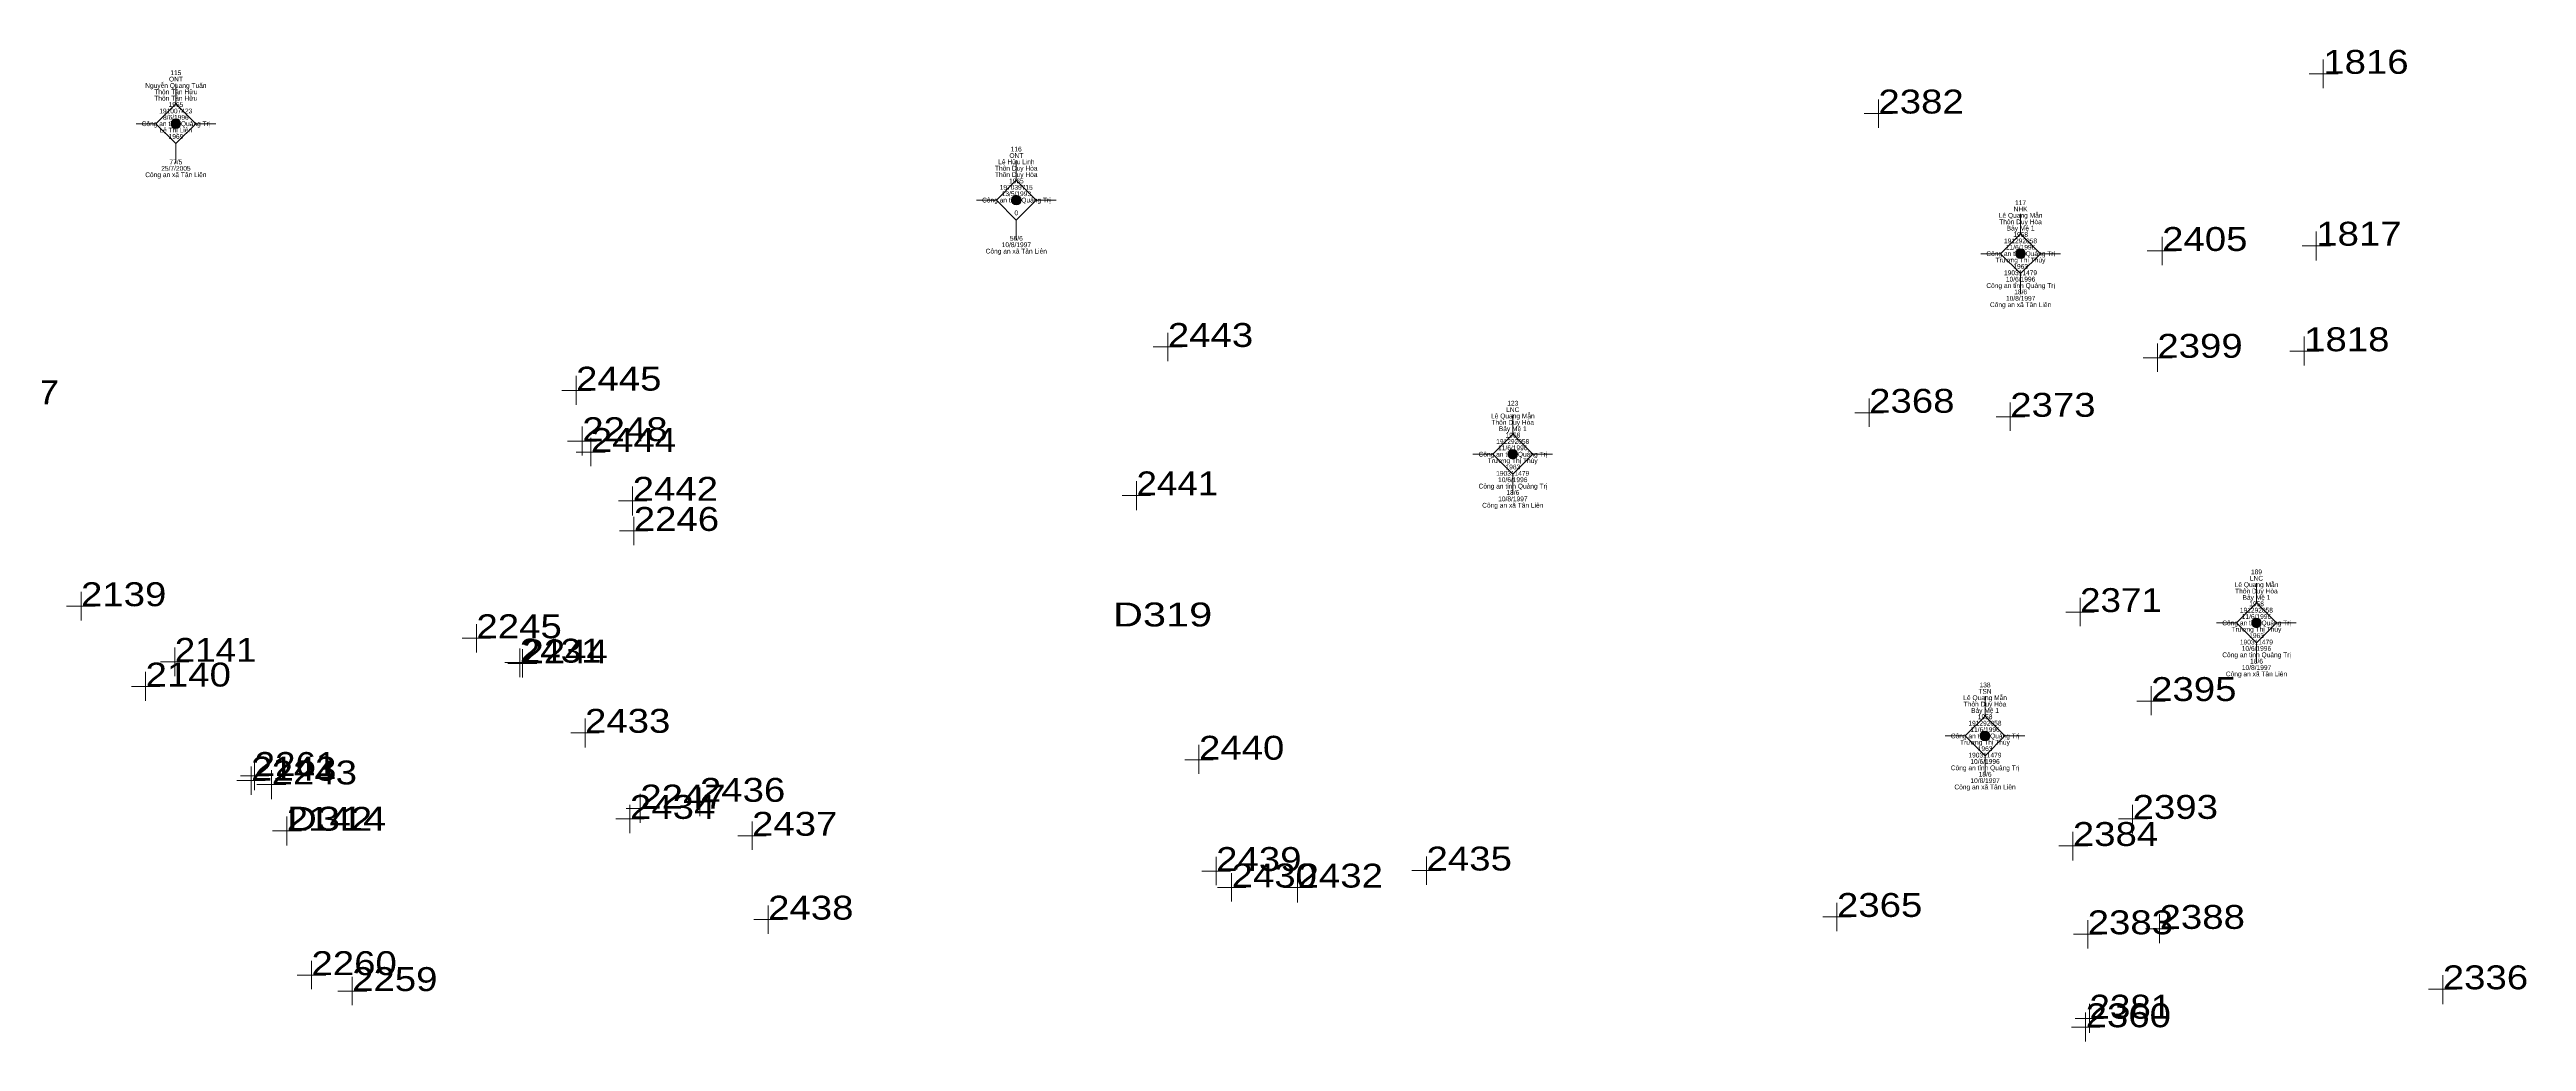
# Model space of a CAD drawing. Header units: metres. Extents: x 548949 to 550221, y 1836732 to 1838051.
# Drawn here: x 549608.6 to 549764, y 1837733.5 to 1837795.7 of the extents above; entities that cross this region are included whole.
import ezdxf
from ezdxf.enums import TextEntityAlignment as Align

# ---------------------------------------------------------------- set-up
doc = ezdxf.new("R2010")
doc.units = ezdxf.units.M
doc.header["$LTSCALE"] = 0.12
doc.layers.add('11', color=7, linetype='Continuous', lineweight=13)
doc.layers.add('4', color=7, linetype='Continuous', lineweight=13)
doc.layers.add('15', color=7, linetype='Continuous')
doc.layers.add('5', color=7, linetype='Continuous')

msp = doc.modelspace()

# ---------------------------------------------------------------- hatches: boundary and pattern name
at = {"layer": '11'}
for points in [[(549616.7895, 1837791.02, 1), (549616.1895, 1837791.02, 1)], [(549669.5195, 1837786.23, 1), (549668.9195, 1837786.23, 1)], [(549732.5295, 1837782.87, 1), (549731.9295, 1837782.87, 1)], [(549700.6695, 1837770.29, 1), (549700.0695, 1837770.29, 1)], [(549747.3295, 1837759.71, 1), (549746.7295, 1837759.71, 1)], [(549730.2995, 1837752.62, 1), (549729.6995, 1837752.62, 1)]]:
    msp.add_hatch(color=256, dxfattribs=at).paths.add_polyline_path(points)

# ---------------------------------------------------------------- linework, layer by layer
for p, q in [((549616.49, 1837793.52), (549616.49, 1837792.27)), ((549615.24, 1837791.02), (549613.99, 1837791.02)), ((549616.49, 1837789.77), (549616.49, 1837788.52)), ((549618.99, 1837791.02), (549617.74, 1837791.02)), ((549669.22, 1837788.73), (549669.22, 1837787.48)), ((549667.97, 1837786.23), (549666.72, 1837786.23)), ((549671.72, 1837786.23), (549670.47, 1837786.23)), ((549732.23, 1837785.37), (549732.23, 1837784.12)), ((549669.22, 1837784.98), (549669.22, 1837783.73)), ((549730.98, 1837782.87), (549729.73, 1837782.87)), ((549734.73, 1837782.87), (549733.48, 1837782.87)), ((549732.23, 1837781.62), (549732.23, 1837780.37)), ((549700.37, 1837772.79), (549700.37, 1837771.54)), ((549699.12, 1837770.29), (549697.87, 1837770.29)), ((549702.87, 1837770.29), (549701.62, 1837770.29)), ((549700.37, 1837769.04), (549700.37, 1837767.79)), ((549747.03, 1837762.21), (549747.03, 1837760.96)), ((549745.78, 1837759.71), (549744.53, 1837759.71)), ((549749.53, 1837759.71), (549748.28, 1837759.71)), ((549747.03, 1837758.46), (549747.03, 1837757.21)), ((549730, 1837755.12), (549730, 1837753.87)), ((549728.75, 1837752.62), (549727.5, 1837752.62)), ((549732.5, 1837752.62), (549731.25, 1837752.62)), ((549730, 1837751.37), (549730, 1837750.12))]:
    msp.add_line(p, q, dxfattribs=at)
for points in [[(549616.49, 1837792.27), (549615.24, 1837791.02), (549616.49, 1837789.77), (549617.74, 1837791.02)], [(549669.22, 1837787.48), (549667.97, 1837786.23), (549669.22, 1837784.98), (549670.47, 1837786.23)], [(549732.23, 1837784.12), (549730.98, 1837782.87), (549732.23, 1837781.62), (549733.48, 1837782.87)], [(549700.37, 1837771.54), (549699.12, 1837770.29), (549700.37, 1837769.04), (549701.62, 1837770.29)], [(549747.03, 1837760.96), (549745.78, 1837759.71), (549747.03, 1837758.46), (549748.28, 1837759.71)], [(549730, 1837753.87), (549728.75, 1837752.62), (549730, 1837751.37), (549731.25, 1837752.62)]]:
    msp.add_lwpolyline(points, close=True, dxfattribs=at)
for centre in [(549616.4895, 1837791.02), (549669.2195, 1837786.23), (549732.2295, 1837782.87), (549700.3695, 1837770.29), (549747.0295, 1837759.71), (549729.9995, 1837752.62)]:
    msp.add_circle(centre, 0.3, dxfattribs=at)
at = {"layer": '4'}
for p, q in [((549751.22, 1837793.26), (549751.22, 1837795.04)), ((549752.15, 1837794.15), (549750.33, 1837794.15)), ((549724.2, 1837791.66), (549722.42, 1837791.66)), ((549723.31, 1837790.77), (549723.31, 1837792.55)), ((549741.11, 1837782.14), (549741.11, 1837783.93)), ((549750.78, 1837782.44), (549750.78, 1837784.26)), ((549742, 1837783.04), (549740.18, 1837783.04)), ((549751.68, 1837783.37), (549749.89, 1837783.37)), ((549678.73, 1837776.13), (549678.73, 1837777.91)), ((549750.02, 1837775.86), (549750.02, 1837777.68)), ((549679.62, 1837777.02), (549677.8, 1837777.02)), ((549741.74, 1837776.34), (549739.92, 1837776.34)), ((549740.81, 1837775.45), (549740.81, 1837777.24)), ((549750.94, 1837776.75), (549749.13, 1837776.75)), ((549642.52, 1837774.28), (549640.71, 1837774.28)), ((549641.6, 1837773.39), (549641.6, 1837775.2)), ((549723.62, 1837772.89), (549721.84, 1837772.89)), ((549722.73, 1837772), (549722.73, 1837773.78)), ((549732.5, 1837772.64), (549730.69, 1837772.64)), ((549731.58, 1837771.75), (549731.58, 1837773.53)), ((549642.88, 1837771.11), (549641.06, 1837771.11)), ((549641.99, 1837770.22), (549641.99, 1837772.04)), ((549642.53, 1837769.54), (549642.53, 1837771.32)), ((549643.42, 1837770.43), (549641.6, 1837770.43)), ((549645.15, 1837766.44), (549645.15, 1837768.26)), ((549676.76, 1837766.78), (549676.76, 1837768.6)), ((549646.04, 1837767.37), (549644.26, 1837767.37)), ((549677.65, 1837767.71), (549675.87, 1837767.71)), ((549646.11, 1837765.48), (549644.33, 1837765.48)), ((549645.22, 1837764.59), (549645.22, 1837766.37)), ((549611.43, 1837760.76), (549609.62, 1837760.76)), ((549610.54, 1837759.87), (549610.54, 1837761.65)), ((549736.85, 1837760.39), (549735.07, 1837760.39)), ((549735.96, 1837759.5), (549735.96, 1837761.28)), ((549636.24, 1837758.75), (549634.46, 1837758.75)), ((549635.35, 1837757.86), (549635.35, 1837759.64)), ((549617.31, 1837757.27), (549615.53, 1837757.27)), ((549616.42, 1837756.38), (549616.42, 1837758.16)), ((549638.96, 1837757.22), (549637.14, 1837757.22)), ((549639.13, 1837757.17), (549637.31, 1837757.17)), ((549638.07, 1837756.3), (549638.07, 1837758.11)), ((549638.24, 1837756.28), (549638.24, 1837758.06)), ((549615.48, 1837755.72), (549613.7, 1837755.72)), ((549614.59, 1837754.83), (549614.59, 1837756.64)), ((549740.42, 1837753.92), (549740.42, 1837755.74)), ((549741.31, 1837754.81), (549739.53, 1837754.81)), ((549643.05, 1837752.82), (549641.27, 1837752.82)), ((549642.16, 1837751.9), (549642.16, 1837753.71)), ((549621.43, 1837749.22), (549621.43, 1837751)), ((549681.57, 1837751.13), (549679.79, 1837751.13)), ((549680.68, 1837750.24), (549680.68, 1837752.06)), ((549622.1, 1837749.82), (549620.32, 1837749.82)), ((549622.32, 1837750.11), (549620.54, 1837750.11)), ((549621.21, 1837748.93), (549621.21, 1837750.71)), ((549623.39, 1837749.58), (549621.58, 1837749.58)), ((549622.5, 1837748.66), (549622.5, 1837750.47)), ((549649.37, 1837747.6), (549649.37, 1837749.38)), ((549646.52, 1837748.07), (549644.74, 1837748.07)), ((549644.98, 1837746.53), (549644.98, 1837748.31)), ((549645.63, 1837747.18), (549645.63, 1837749)), ((549650.3, 1837748.49), (549648.48, 1837748.49)), ((549739.26, 1837746.5), (549739.26, 1837748.31)), ((549624.38, 1837746.67), (549622.56, 1837746.67)), ((549623.45, 1837745.74), (549623.45, 1837747.56)), ((549645.87, 1837747.42), (549644.09, 1837747.42)), ((549653.53, 1837746.36), (549651.75, 1837746.36)), ((549652.64, 1837745.47), (549652.64, 1837747.25)), ((549735.51, 1837744.8), (549735.51, 1837746.61)), ((549740.15, 1837747.42), (549738.37, 1837747.42)), ((549681.76, 1837743.26), (549681.76, 1837745.04)), ((549694.96, 1837743.29), (549694.96, 1837745.07)), ((549736.44, 1837745.72), (549734.62, 1837745.72)), ((549682.65, 1837744.15), (549680.87, 1837744.15)), ((549683.62, 1837743.12), (549681.84, 1837743.12)), ((549682.73, 1837742.23), (549682.73, 1837744.01)), ((549687.8, 1837743.11), (549685.98, 1837743.11)), ((549686.87, 1837742.18), (549686.87, 1837744)), ((549695.85, 1837744.18), (549694.04, 1837744.18)), ((549653.65, 1837740.21), (549653.65, 1837741.99)), ((549720.71, 1837740.38), (549720.71, 1837742.16)), ((549654.58, 1837741.1), (549652.76, 1837741.1)), ((549721.6, 1837741.27), (549719.82, 1837741.27)), ((549737.33, 1837740.18), (549735.55, 1837740.18)), ((549736.44, 1837739.29), (549736.44, 1837741.07)), ((549741.84, 1837740.52), (549740.06, 1837740.52)), ((549740.95, 1837739.63), (549740.95, 1837741.44)), ((549625, 1837736.73), (549625, 1837738.51)), ((549625.89, 1837737.62), (549624.11, 1837737.62)), ((549627.55, 1837735.73), (549627.55, 1837737.52)), ((549758.72, 1837735.8), (549758.72, 1837737.62)), ((549628.48, 1837736.62), (549626.66, 1837736.62)), ((549736.55, 1837734), (549736.55, 1837735.82)), ((549759.61, 1837736.73), (549757.83, 1837736.73)), ((549737.2, 1837734.35), (549735.42, 1837734.35)), ((549737.44, 1837734.89), (549735.66, 1837734.89)), ((549736.31, 1837733.46), (549736.31, 1837735.28))]:
    msp.add_line(p, q, dxfattribs=at)

# ---------------------------------------------------------------- texts
at = {"layer": '15'}
for s, width, p in [('115', 0.95, (549616.49, 1837794.07)), ('8/6/1996', 0.95, (549616.49, 1837791.27)), ('1965', 0.95, (549616.495, 1837792.07)), ('Lê Thị Liên', 0.95, (549616.485, 1837790.47)), ('1969', 0.95, (549616.495, 1837790.07)), ('77/5', 0.95, (549616.49, 1837788.47)), ('116', 0.95, (549669.215, 1837789.28)), ('1965', 0.95, (549669.225, 1837787.28)), ('0', 0.9, (549669.22, 1837785.28)), ('117', 0.95, (549732.23, 1837785.92)), ('56/6', 0.95, (549669.225, 1837783.68)), ('Bảy Mệ 1', 0.95, (549732.23, 1837784.32)), ('1958', 0.95, (549732.235, 1837783.92)), ('11/6/1996', 0.95, (549732.23, 1837783.12)), ('1963', 0.95, (549732.235, 1837781.92)), ('10/6/1996', 0.95, (549732.23, 1837781.12)), ('18/6', 0.95, (549732.235, 1837780.32)), ('LNC', 0.95, (549700.37, 1837772.94)), ('123', 0.95, (549700.37, 1837773.34)), ('Bảy Mệ 1', 0.95, (549700.37, 1837771.74)), ('1958', 0.95, (549700.375, 1837771.34)), ('11/6/1996', 0.95, (549700.37, 1837770.54)), ('1963', 0.95, (549700.375, 1837769.34)), ('10/6/1996', 0.95, (549700.37, 1837768.54)), ('18/6', 0.95, (549700.375, 1837767.74)), ('LNC', 0.95, (549747.03, 1837762.36)), ('189', 0.95, (549747.03, 1837762.76)), ('11/6/1996', 0.95, (549747.03, 1837759.96)), ('Bảy Mệ 1', 0.95, (549747.03, 1837761.16)), ('1958', 0.95, (549747.035, 1837760.76)), ('1963', 0.95, (549747.035, 1837758.76)), ('10/6/1996', 0.95, (549747.03, 1837757.96)), ('18/6', 0.95, (549747.035, 1837757.16)), ('TSN', 0.95, (549729.995, 1837755.27)), ('138', 0.95, (549730, 1837755.67)), ('Bảy Mệ 1', 0.95, (549730, 1837754.07)), ('1958', 0.95, (549730.005, 1837753.67)), ('11/6/1996', 0.95, (549730, 1837752.87)), ('10/6/1996', 0.95, (549730, 1837750.87)), ('1963', 0.95, (549730.005, 1837751.67)), ('18/6', 0.95, (549730.005, 1837750.07))]:
    msp.add_text(s, height=0.3, dxfattribs=dict(at, width=width)).set_placement(p, align=Align.CENTER)
for s, p in [('Nguyễn Quang Tuấn', (549616.49, 1837793.27)), ('Thôn Tân Hữu', (549616.485, 1837792.87)), ('ONT', (549616.495, 1837793.67)), ('Thôn Tân Hữu', (549616.485, 1837792.47)), ('191007423', (549616.485, 1837791.67)), ('Công an tỉnh Quảng Trị', (549616.495, 1837790.87)), ('25/7/2005', (549616.495, 1837788.07)), ('Thôn Duy Hòa', (549669.215, 1837788.08)), ('Lê Hữu Linh', (549669.225, 1837788.48)), ('ONT', (549669.225, 1837788.88)), ('Công an xã Tân Liên', (549616.49, 1837787.67)), ('Thôn Duy Hòa', (549669.215, 1837787.68)), ('197039715', (549669.215, 1837786.88)), ('13/5/1993', (549669.225, 1837786.48)), ('Công an tỉnh Quảng Trị', (549669.225, 1837786.08)), ('Thôn Duy Hòa', (549732.225, 1837784.72)), ('Lê Quang Mẫn', (549732.235, 1837785.12)), ('NHK', (549732.23, 1837785.52)), ('10/8/1997', (549669.225, 1837783.28)), ('191292058', (549732.225, 1837783.52)), ('Công an xã Tân Liên', (549669.22, 1837782.88)), ('Công an tỉnh Quảng Trị', (549732.235, 1837782.72)), ('Trương Thị Thúy', (549732.225, 1837782.32)), ('Công an tỉnh Quảng Trị', (549732.235, 1837780.72)), ('190311479', (549732.225, 1837781.52)), ('Công an xã Tân Liên', (549732.23, 1837779.52)), ('10/8/1997', (549732.235, 1837779.92)), ('Lê Quang Mẫn', (549700.375, 1837772.54)), ('Thôn Duy Hòa', (549700.365, 1837772.14)), ('191292058', (549700.365, 1837770.94)), ('Công an tỉnh Quảng Trị', (549700.375, 1837770.14)), ('Trương Thị Thúy', (549700.365, 1837769.74)), ('Công an tỉnh Quảng Trị', (549700.375, 1837768.14)), ('190311479', (549700.365, 1837768.94)), ('Công an xã Tân Liên', (549700.37, 1837766.94)), ('10/8/1997', (549700.375, 1837767.34)), ('Thôn Duy Hòa', (549747.025, 1837761.56)), ('Lê Quang Mẫn', (549747.035, 1837761.96)), ('191292058', (549747.025, 1837760.36)), ('Công an tỉnh Quảng Trị', (549747.035, 1837759.56)), ('Trương Thị Thúy', (549747.025, 1837759.16)), ('190311479', (549747.025, 1837758.36)), ('Công an tỉnh Quảng Trị', (549747.035, 1837757.56)), ('10/8/1997', (549747.035, 1837756.76)), ('Công an xã Tân Liên', (549747.03, 1837756.36)), ('Thôn Duy Hòa', (549729.995, 1837754.47)), ('Lê Quang Mẫn', (549730.005, 1837754.87)), ('Công an tỉnh Quảng Trị', (549730.005, 1837752.47)), ('191292058', (549729.995, 1837753.27)), ('Trương Thị Thúy', (549729.995, 1837752.07)), ('190311479', (549729.995, 1837751.27)), ('Công an tỉnh Quảng Trị', (549730.005, 1837750.47)), ('Công an xã Tân Liên', (549730, 1837749.27)), ('10/8/1997', (549730.005, 1837749.67))]:
    msp.add_text(s, height=0.3, dxfattribs=at).set_placement(p, align=Align.CENTER)
at = {"layer": '5'}
for s, width, p in [('1816', 1.2, (549751.22, 1837794.15)), ('2382', 1.2, (549723.31, 1837791.66)), ('2405', 1.2, (549741.11, 1837783.04)), ('1817', 1.2, (549750.78, 1837783.37)), ('2443', 1.2, (549678.73, 1837777.02)), ('2399', 1.2, (549740.81, 1837776.34)), ('1818', 1.2, (549750.02, 1837776.75)), ('2445', 1.2, (549641.6, 1837774.28)), ('2137', 1.2, (549603.81, 1837773.43)), ('2368', 1.2, (549722.73, 1837772.89)), ('2373', 1.2, (549731.58, 1837772.64)), ('2248', 1.2, (549641.99, 1837771.11)), ('2444', 1.2, (549642.53, 1837770.43)), ('2442', 1.2, (549645.15, 1837767.37)), ('2441', 1.15, (549676.76, 1837767.71)), ('2246', 1.2, (549645.22, 1837765.48)), ('2139', 1.2, (549610.54, 1837760.76)), ('2371', 1.15, (549735.96, 1837760.39)), ('2245', 1.2, (549635.35, 1837758.75)), ('D319 ', 1.3, (549675.28, 1837759.49)), ('2141', 1.15, (549616.42, 1837757.27)), ('2431', 1.15, (549638.07, 1837757.22)), ('2244', 1.2, (549638.24, 1837757.17)), ('2140', 1.2, (549614.59, 1837755.72)), ('2395', 1.2, (549740.42, 1837754.81)), ('2433', 1.2, (549642.16, 1837752.82)), ('2440', 1.2, (549680.68, 1837751.13)), ('2143', 1.2, (549621.21, 1837749.82)), ('2261', 1.15, (549621.43, 1837750.11)), ('2243', 1.2, (549622.5, 1837749.58)), ('2247', 1.2, (549645.63, 1837748.07)), ('2436', 1.2, (549649.37, 1837748.49)), ('2142', 1.2, (549623.45, 1837746.67)), ('D314 ', 1.3, (549623.46, 1837746.68)), ('2434', 1.2, (549644.98, 1837747.42)), ('2437', 1.2, (549652.64, 1837746.36)), ('2393', 1.2, (549739.26, 1837747.42)), ('2384', 1.2, (549735.51, 1837745.72)), ('2439', 1.2, (549681.76, 1837744.15)), ('2430', 1.2, (549682.73, 1837743.12)), ('2432', 1.2, (549686.87, 1837743.11)), ('2435', 1.2, (549694.96, 1837744.18)), ('2438', 1.2, (549653.65, 1837741.1)), ('2365', 1.2, (549720.71, 1837741.27)), ('2383', 1.2, (549736.44, 1837740.18)), ('2388', 1.2, (549740.95, 1837740.52)), ('2260', 1.2, (549625, 1837737.62)), ('2259', 1.2, (549627.55, 1837736.62)), ('2336', 1.2, (549758.72, 1837736.73)), ('2360', 1.2, (549736.31, 1837734.35)), ('2381', 1.15, (549736.55, 1837734.89))]:
    msp.add_text(s, height=1.5, dxfattribs=dict(at, width=width)).set_placement(p)

doc.saveas('drawing.dxf')
